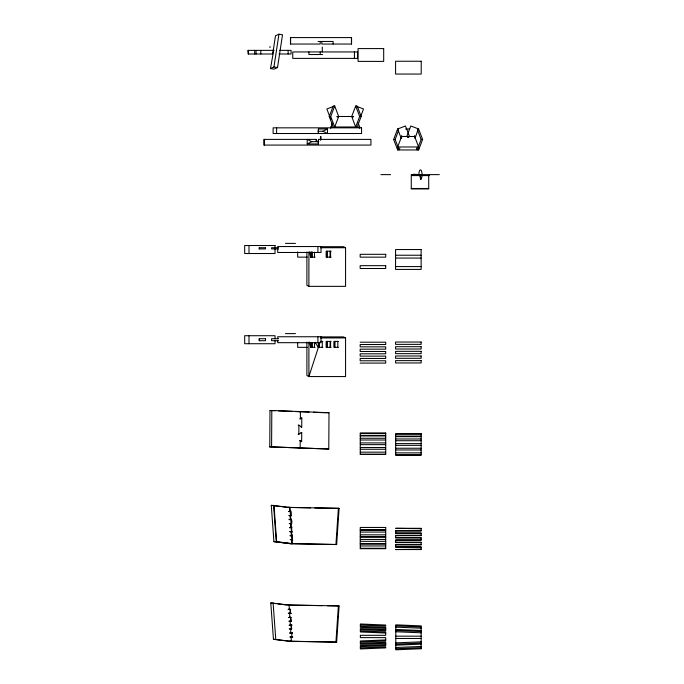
<?xml version="1.0" encoding="UTF-8"?>
<svg xmlns="http://www.w3.org/2000/svg" width="684" height="684" viewBox="0 0 684 684"><rect width="100%" height="100%" fill="white"/><g stroke="black" fill="none" stroke-linecap="round" stroke-linejoin="round"><path stroke-width="1.03" d="M269.77 446.84L269.992 410.545L271.813 410.46L329.004 412.726L328.773 449.02L269.77 446.84L328.773 449.02M271.591 446.746L271.813 410.46M298.156 434.254L298.84 434.22L298.891 425.149L298.207 425.183M299.541 440.658L300.225 440.624L300.182 447.883L298.361 447.977M299.678 418.882L300.361 418.856L300.413 411.597L298.583 411.683M300.969 441.625L301.653 441.59L301.704 432.519L301.028 432.553M301.063 427.107L301.738 427.072L301.798 418.001L301.114 418.035M338.383 508.28L339.102 508.383L336.648 544.567L335.938 544.464L338.383 508.28L287.622 507.383L310.587 507.879M338.383 605.87L339.102 605.973L336.648 642.156L335.938 642.054L338.383 605.87L287.819 604.998M320.805 139.835L321.138 136.74M272.514 54.002L273.07 50.368M270.471 68.571L273.78 49.855L273.326 49.855L275.481 35.765L278.952 34.2L282.518 34.764L277.507 67.579L274.036 69.135L270.471 68.571L273.942 67.006L277.507 67.579M273.942 67.006L278.952 34.2M318.137 130.482L318.479 128.968L327.465 128.968L327.465 133.517L322.916 131.243L317.966 131.243M316.718 141.665L316.213 139.391L263.759 139.391L263.759 145.076L370.925 145.076L370.925 139.391L318.479 139.391L317.966 141.665L318.479 143.939L307.219 143.939L307.219 139.391L311.776 141.665L318.787 141.665M318.393 342.402L318.393 347.344L308.903 376.559L306.894 375.525L306.894 342.12M332.86 126.027L329.235 116.494L333.228 106.003L334.707 106.003L338.691 116.494L334.707 126.985L330.723 116.494L334.707 106.003L326.867 108.987L330.851 119.478M330.723 128.284L332.168 123.171M360.63 116.613L363.529 108.987L355.689 106.003L359.673 116.494L355.689 126.985L351.704 116.494L355.689 106.003L357.168 106.003L361.161 116.494L357.535 126.027M408.758 137.227L406.8 136.484L410.785 125.993L418.625 128.977L422.609 139.468L418.625 149.958L397.643 149.958L393.659 139.468L397.643 128.977L405.492 125.993L409.477 136.484L407.519 137.227M399.858 148.052L399.131 149.958L395.147 139.468L398.404 130.883M397.643 149.958L397.643 146.975L401.636 136.484L414.641 136.484L418.625 146.975L418.625 149.958M415 138.51L418.257 128.977M417.505 129.926L421.13 139.468L417.146 149.958L416.419 148.052M300.361 418.856L301.798 418.001M298.84 434.22L301.704 432.519M288.041 609.487L290.136 609.256L290.392 613.283L288.297 613.514M288.682 609.427L290.683 609.393M288.93 613.454L291.033 613.377M288.554 617.549L290.64 617.31L290.888 621.14M289.187 617.49L291.187 617.455M322.916 131.243L327.465 128.968M307.219 143.939L311.776 141.665M288.503 511.529L290.974 511.025M288.665 511.632L290.384 511.016M289.298 511.538C291.769 508.785 292.256 518.019 289.546 515.471M289.016 519.592L291.487 519.088M289.178 519.695L290.743 519.071M289.665 519.66C292.265 516.659 292.812 526.064 290.059 523.534M289.529 527.646L292 527.142L290.478 527.766M289.683 527.749L291.452 527.133M290.315 527.663L291.649 527.142M290.033 535.709L292.504 535.204L290.991 535.82M290.196 535.811L291.76 535.196M290.828 535.717L292.154 535.196M337.221 117.05L338.691 116.494M289.272 628.878L291.384 628.998L291.136 625.167M289.913 628.904L291.906 628.784M290.084 629.297L291.093 629.066M289.52 632.905L291.641 633.025L290.341 633.324M290.161 632.931L292.419 632.948M290.213 633.521L292.521 632.999M289.777 636.941L291.888 637.061L291.7 632.58M290.418 636.958L292.41 636.847M290.597 637.351L291.888 637.061M291.239 637.377L292.769 637.026M288.785 621.2L290.974 621.098L290.76 617.669M289.443 621.234L290.991 621.149M289.041 625.227L291.726 625.133M289.674 625.21L292.017 625.142M327.636 412.794L329.004 412.726M385.708 639.925L360.365 640.985L360.365 644.345L385.708 643.285M360.365 642.037L385.708 640.985L385.708 637.625L360.365 637.625L360.365 635.316L385.708 635.316L385.708 631.956L360.365 630.904M360.365 643.285L385.708 642.233L385.708 645.593L360.365 646.645M395.788 642.892L421.13 641.831M385.708 644.533L360.365 645.593L360.365 648.954L385.708 647.893L385.708 646.842L360.365 647.893M395.788 644.131L421.13 643.08M395.788 645.192L421.13 644.131M395.788 647.491L421.13 646.44M395.788 648.74L421.13 647.688M318.094 41.459L333.125 41.459L333.125 44.041M269.445 47.042L270.488 47.042M273.925 50.368L248.07 50.368L248.07 54.002L272.839 54.002M279.747 50.368L291.068 50.368L291.068 54.002L279.081 54.002M322.634 54.523L308.911 54.523L308.911 51.941M329.235 116.494L330.723 116.494M336.802 116.494L353.594 116.494M359.673 116.494L361.161 116.494M330.723 126.985L359.673 126.985L359.673 128.284M398.387 128.977L397.643 128.977L401.269 138.51M405.638 128.977L409.639 128.977M393.659 139.468L395.147 139.468M421.13 139.468L422.609 139.468M397.643 146.975L418.625 146.975M380.877 174.625L390.615 174.625M439.325 174.625L411.264 174.625L411.264 188.946L428.714 188.946L428.714 175.651M411.264 188.485L428.714 188.485M285.484 243.393L295.471 243.393M320.514 246.693L343.556 246.693L345.574 247.728L345.574 286.357L308.903 286.357L306.894 285.322L306.894 251.909M278.525 247.736L271.582 247.736L271.582 248.916L278.525 248.916M320.428 247.728L345.574 247.728M331.107 251.208L326.165 251.208L326.165 257.141L331.107 257.141M395.583 255.226L421.13 255.226M307.261 257.141L297.677 257.141L297.677 251.943M309.664 251.909L310.622 257.141L315.033 257.141M395.583 258.065L421.13 258.065M395.583 266.58L421.13 266.58M285.484 333.604L295.471 333.604M320.514 336.896L343.556 336.896L345.574 337.93L345.574 376.559L308.903 376.559L308.903 342.111M320.428 337.93L345.574 337.93M278.525 338.725L271.582 338.725L271.582 340.709L278.525 340.709M320.334 341.41L322.805 341.41M331.107 341.41L326.165 341.41L326.165 347.344L331.107 347.344M338.349 341.41L333.937 341.41L333.937 347.344L338.349 347.344M360.169 342.197L385.708 342.197L385.708 344.522L360.169 344.522L360.169 346.839L385.708 346.839L385.708 349.165L360.169 349.165L360.169 351.482L385.708 351.482L385.708 353.808L360.169 353.808L360.169 356.133L385.708 356.133L385.708 358.45L360.169 358.45L360.169 360.776L385.708 360.776L385.708 363.093L360.169 363.093M307.261 347.344L297.677 347.344L297.677 342.522M309.664 342.111L310.622 347.344L315.033 347.344M318.034 347.344L322.805 347.344M360.263 433.357L385.708 433.357M395.677 434.066L421.13 434.066M360.263 435.383L385.708 435.383M360.263 435.964L385.708 435.964M395.677 436.093L421.13 436.093M395.677 436.666L421.13 436.666M360.263 438.273L385.708 438.273M395.677 438.983L421.13 438.983M360.263 440.009L385.708 440.009M395.677 440.718L421.13 440.718M360.263 442.907L385.708 442.907M395.677 443.608L421.13 443.608M360.263 444.643L385.708 444.643M395.677 445.344L421.13 445.344M360.263 447.533L385.708 447.533M395.677 448.234L421.13 448.234M360.263 449.268L385.708 449.268M395.677 449.969L421.13 449.969M360.263 452.158L385.708 452.158M395.677 452.868L421.13 452.868M360.263 454.185L385.708 454.185M395.677 454.886L421.13 454.886M421.13 528.723L395.677 528.304L421.13 528.304L421.13 531.04L395.677 531.04M360.263 529.767L385.708 529.767M360.263 530.194L385.708 530.194M421.13 530.613L395.677 530.613L395.677 533.358L421.13 533.358M360.263 532.084L385.708 532.084M395.677 532.93L421.13 532.93L421.13 535.666L395.677 535.666M360.263 534.82L385.708 534.82M421.13 535.247L395.677 535.247L395.677 537.983L421.13 537.983M360.263 536.709L385.708 536.709M360.263 537.128L385.708 537.128M395.677 537.556L421.13 537.556L421.13 540.292L395.677 540.292M360.263 539.445L385.708 539.445M421.13 539.873L395.677 539.873L395.677 542.609L421.13 542.609M360.263 541.335L385.708 541.335M395.677 542.181L421.13 542.181L421.13 544.917L395.677 544.917M360.263 543.643L385.708 543.643M360.263 544.071L385.708 544.071M421.13 544.498L395.677 544.498L395.677 547.234L421.13 547.234M360.263 545.96L385.708 545.96M395.677 546.807L421.13 546.807L421.13 549.551L395.677 549.551L421.13 549.124M360.263 548.277L385.708 548.277M395.788 636.171L421.13 636.171M395.788 638.471L421.13 638.471M290.486 515.847L288.751 515.462M290.999 523.91L289.409 523.457M289.922 531.511L291.957 531.972M289.264 523.516L291.794 523.918M289.777 531.579L292.299 531.981M292.812 540.035L291.623 540.018L291.854 543.686L273.925 541.643L271.266 505.331L289.956 507.425L292.248 543.686L276.644 541.685L273.993 505.373M291.418 621.106L290.093 621.132L290.349 625.159M289.366 609.641L289.076 605.049L270.787 602.963L273.438 639.275L291.367 641.31L291.076 636.642M314.811 507.947L339.102 508.383M291.854 531.972L291.598 527.142M335.938 544.464L289.512 543.643L273.925 541.643M336.648 544.567L289.913 543.652M288.417 605.075L322.207 605.673M327.482 605.768L339.102 605.973M335.938 642.054L289.913 641.241L290.709 641.344M336.648 642.156L289.033 641.276L273.438 639.275M292.059 535.196L292.41 540.035L291.076 539.65M269.992 410.545L275.284 410.759M278.465 410.887L292.23 411.426M295.411 411.554L309.177 412.101M313.409 412.272L326.123 412.777M395.788 625.894L421.13 626.954M360.365 625.048L385.708 626.099L385.708 625.048L360.365 623.988L360.365 627.348L385.708 628.408M395.788 627.143L421.13 628.203M360.365 626.296L385.708 627.348L385.708 630.708L360.365 629.656M395.788 629.451L421.13 630.503M385.708 629.656L360.365 628.596L360.365 631.956L385.708 633.016M395.788 630.503L421.13 631.563M395.788 631.751L421.13 632.811M413.358 174.249L420.284 174.625M288.81 609.093L290.136 609.256M288.922 612.967L291.273 613.249M288.922 613.103L290.392 613.283M289.323 617.156L290.349 617.276M271.266 505.331L280.243 506.485M282.236 506.733L286.228 507.246M270.787 602.963L275.772 603.596M277.764 603.852L286.741 605.007M289.7 515.403L291.281 515.864L290.093 515.847L290.298 519.071M290.281 539.633L292.017 540.027M351.704 116.494L353.175 117.05M298.891 425.149L301.738 427.072M300.225 440.624L301.653 441.59M315.059 342.257L318.393 347.344M358.228 123.171L359.673 126.985M318.137 131.995L318.479 133.517L318.479 128.968M420.275 175.583L420.985 179.157M419.891 175.583L420.643 179.379M248.155 50.368L248.583 54.002M273.6 505.373L276.25 541.685M273.113 602.997L275.763 639.309M289.563 507.417L289.785 511.008M290.597 523.901L290.803 527.125M291.11 531.964L291.316 535.187M290.247 609.615L290.503 613.642M291.23 625.125L291.444 628.553M289.623 613.676L289.879 617.703M290.563 628.587L290.82 632.615M429.492 174.625L429.492 175.583L412.042 175.583L412.042 174.625M414.641 135.535L414.641 137.227M401.636 135.535L401.636 137.792M354.432 51.941L354.432 58.396M351.439 37.586L351.439 44.041M337.819 341.41L337.819 347.344M334.998 341.41L334.998 347.344M334.467 341.41L334.467 347.344M330.577 251.208L330.577 257.141M330.577 341.41L330.577 347.344M330.047 251.208L330.047 257.141M330.047 341.41L330.047 347.344M327.226 251.208L327.226 257.141M327.226 341.41L327.226 347.344M326.696 251.208L326.696 257.141M326.696 341.41L326.696 347.344M322.301 47.042L322.301 51.916M322.275 341.41L322.275 347.344M321.813 41.459L321.813 44.041L351.567 44.041L351.567 37.586L290.461 37.586L290.461 44.041L320.215 44.041L320.215 41.459M320.48 136.509L320.48 140.177M320.215 51.941L320.215 54.523M319.454 342.522L319.454 347.344M318.924 342.402L318.924 347.344M318.479 139.391L318.479 143.939M317.906 246.548L317.906 252.482M317.906 336.75L317.906 342.684M316.213 139.391L316.213 141.212M314.503 252.191L314.503 257.141M314.503 342.402L314.503 347.344M312.212 251.943L312.212 257.141M312.212 342.522L312.212 347.344M311.682 251.943L311.682 257.141M311.682 342.522L311.682 347.344M311.152 252.191L311.152 257.141M311.152 342.402L311.152 347.344M310.622 252.191L310.622 257.141M310.622 342.402L310.622 347.344M308.903 251.9L308.903 286.357M290.597 37.586L290.597 44.041M288.135 50.368L288.135 54.002M277.73 247.736L277.73 246.548L321.027 246.548L321.027 252.482L277.73 252.482L277.73 248.916M277.73 338.725L277.73 336.75L321.027 336.75L321.027 342.684L277.73 342.684L277.73 340.709M276.601 127.831L276.601 133.517M275.028 338.717L275.028 335.716L244.675 335.716L244.675 343.719L275.028 343.719L275.028 340.717M264.52 139.391L264.52 145.076M260.809 50.368L260.809 54.002M259.373 247.736L259.373 248.916M259.373 338.725L259.373 340.709M256.064 50.368L256.064 54.002M254.679 50.368L254.679 54.002M249.002 245.513L249.002 253.516M249.002 335.716L249.002 343.719M418.882 174.625A4.771 1.599 -90 0 1 420.515 169.854A4.771 1.599 -90 0 1 422.071 174.856A4.771 1.599 -90 0 1 420.361 179.388M421.13 648.74L395.788 649.8L395.788 624.843L421.13 625.894L421.13 648.74M383.69 48.59L358.074 48.59L358.074 61.398L383.69 61.398L383.69 48.59M357.544 51.941L292.743 51.941L292.743 58.396L357.544 58.396L357.544 51.941M421.207 61.244L395.583 61.244L395.583 74.052L421.207 74.052L421.207 61.244M361.562 127.831L273.13 127.831L273.13 133.517L361.562 133.517L361.562 127.831M275.028 245.513L244.675 245.513L244.675 253.516L275.028 253.516L275.028 245.513M265.52 247.736L259.185 247.736L259.185 248.916L265.52 248.916L265.52 247.736M421.13 249.549L395.583 249.549L395.583 269.419L421.13 269.419L421.13 249.549M385.708 254.311L360.169 254.311L360.169 257.15L385.708 257.15L385.708 254.311M385.708 265.666L360.169 265.666L360.169 268.504L385.708 268.504L385.708 265.666M265.52 338.725L259.185 338.725L259.185 340.709L265.52 340.709L265.52 338.725M421.13 342.043L395.583 342.043L395.583 344.368L421.13 344.368L421.13 342.043M421.13 346.685L395.583 346.685L395.583 349.011L421.13 349.011L421.13 346.685M421.13 351.337L395.583 351.337L395.583 353.654L421.13 353.654L421.13 351.337M421.13 355.979L395.583 355.979L395.583 358.296L421.13 358.296L421.13 355.979M421.13 360.622L395.583 360.622L395.583 362.947L421.13 362.947L421.13 360.622M385.708 433.075L360.263 433.075L360.263 454.467L385.708 454.467L385.708 433.075M421.13 433.776L395.677 433.776L395.677 455.176L421.13 455.176L421.13 433.776M385.708 527.449L360.263 527.449L360.263 548.696L385.708 548.696L385.708 527.449"/></g></svg>
